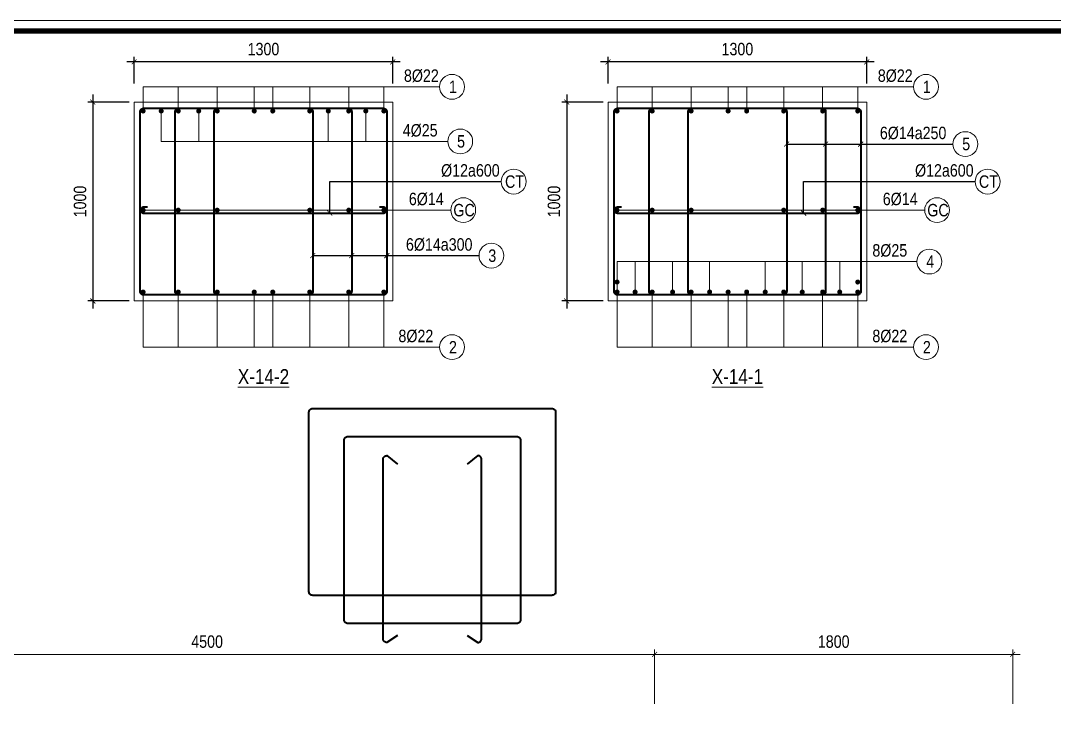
# Model space of a CAD drawing. Header units: millimetres. Extents: x 3014920 to 3563667, y -1638653 to -1356471.
# Drawn here: x 3205569 to 3210765, y -1589809 to -1586316 of the extents above; entities that cross this region are included whole.
import ezdxf
from ezdxf.enums import TextEntityAlignment as Align
from ezdxf.xclip import XClip

# ---------------------------------------------------------------- set-up
doc = ezdxf.new("R2010")
doc.units = ezdxf.units.MM
doc.header["$MEASUREMENT"] = 0
doc.header["$XCLIPFRAME"] = 0
doc.header["$PDMODE"] = 2
doc.linetypes.add('HIDDEN', pattern=[0.375, 0.25, -0.125])
doc.layers.get('0').update_dxf_attribs({"lineweight": 9})
doc.layers.get('Defpoints').update_dxf_attribs({"color": 10, "lineweight": 0})
for name, color, linetype, lineweight in [('CDAI', 21, 'Continuous', 40), ('CTHEP', 50, 'Continuous', 50), ('DBAO', 90, 'Continuous', 13), ('DGIONG', 130, 'Continuous', 13), ('KTH', 154, 'Continuous', 9), ('Net khuat', 8, 'HIDDEN', 13), ('TEXT', 7, 'Continuous', 15)]:
    doc.layers.add(name, color=color, linetype=linetype, lineweight=lineweight)
doc.styles.add('Star-HelCon', font='VHELVCN_0.TTF')
doc.styles.add('TTP-HelCon', font='VHELVCN_0.TTF')
doc.dimstyles.new('TTP-25', dxfattribs={"dimscale": 25, "dimtxt": 2.5, "dimasz": 1, "dimexe": 1, "dimexo": 1, "dimgap": 0.09, "dimtad": 0, "dimdec": 4, "dimrnd": 1, "dimzin": 9, "dimdsep": 46, "dimtxsty": 'TTP-HelCon', "dimblk": 'ARCHTICK', "dimcen": 0.09, "dimdle": 1.5, "dimclrd": 256, "dimclre": 256, "dimclrt": 7, "dimadec": 0, "dimazin": 0, "dimtfac": 1, "dimtdec": 4, "dimtmove": 0, "dimatfit": 3, "dimldrblk": 'ARCHTICK', "dimfxl": 1, "dimtvp": 1, "dimtolj": 1, "dimtzin": 0, "dimarcsym": 0})

# ---------------------------------------------------------------- blocks, each defined once
blk = doc.blocks.new('_ArchTick')
at = {"color": 0, "linetype": 'ByBlock', "const_width": 0.15}
blk.add_lwpolyline([(-0.5, -0.5), (0.5, 0.5)], dxfattribs=at)
blk = doc.blocks.new('*D895')
at = {"layer": 'Defpoints', "color": 0, "transparency": 16777216}
for p in [(10125, -376.8), (12275, -376.8), (12275, -553.3)]:
    blk.add_point(p, dxfattribs=at)
at = {"layer": 'KTH', "lineweight": -2, "transparency": 16777216}
for p, q in [((10125, -401.8), (10125, -578.3)), ((12275, -401.8), (12275, -578.3)), ((10087.5, -553.3), (12312.5, -553.3))]:
    blk.add_line(p, q, dxfattribs=at)
at = {"layer": 'KTH', "lineweight": -2, "transparency": 16777216, "xscale": 25, "yscale": 25, "zscale": 25, "rotation": 180}
blk.add_blockref('_ArchTick', (10125, -553.3), dxfattribs=at)
at = {"layer": 'KTH', "lineweight": -2, "transparency": 16777216, "xscale": 25, "yscale": 25, "zscale": 25}
blk.add_blockref('_ArchTick', (12275, -553.3), dxfattribs=at)
at = {"layer": 'KTH', "color": 7, "transparency": 16777216, "insert": (11200, -483.3), "char_height": 62.5, "attachment_point": 5, "style": 'TTP-HelCon'}
blk.add_mtext('\\A1;6Þ14a250-3', dxfattribs=at)
blk = doc.blocks.new('*D897')
at = {"layer": 'Defpoints', "color": 0, "transparency": 16777216}
for p in [(9725, 747.2), (9725, 473.2), (11275.5, 473.2)]:
    blk.add_point(p, dxfattribs=at)
at = {"layer": 'KTH', "lineweight": -2, "transparency": 16777216}
for p, q in [((11313, 747.2), (9687.5, 747.2)), ((9725, 498.2), (9725, 772.2)), ((11275.5, 498.2), (11275.5, 772.2))]:
    blk.add_line(p, q, dxfattribs=at)
at = {"layer": 'KTH', "lineweight": -2, "transparency": 16777216, "xscale": 25, "yscale": 25, "zscale": 25, "rotation": 180}
blk.add_blockref('_ArchTick', (9725, 747.2), dxfattribs=at)
at = {"layer": 'KTH', "lineweight": -2, "transparency": 16777216, "xscale": 25, "yscale": 25, "zscale": 25}
blk.add_blockref('_ArchTick', (11275.5, 747.2), dxfattribs=at)
at = {"layer": 'KTH', "color": 7, "transparency": 16777216, "insert": (10500.2, 811), "char_height": 62.5, "attachment_point": 5, "style": 'TTP-HelCon'}
blk.add_mtext('\\A1;1550', dxfattribs=at)
blk = doc.blocks.new('*D899')
at = {"layer": 'Defpoints', "color": 0, "transparency": 16777216}
for p in [(9725, -1170.2), (12275, -1170.2), (9725, -1395.2)]:
    blk.add_point(p, dxfattribs=at)
at = {"layer": 'KTH', "lineweight": -2, "transparency": 16777216}
for p, q in [((9725, -1195.2), (9725, -1420.2)), ((12275, -1195.2), (12275, -1420.2)), ((12312.5, -1395.2), (9687.5, -1395.2))]:
    blk.add_line(p, q, dxfattribs=at)
at = {"layer": 'KTH', "lineweight": -2, "transparency": 16777216, "xscale": 25, "yscale": 25, "zscale": 25, "rotation": 180}
blk.add_blockref('_ArchTick', (9725, -1395.2), dxfattribs=at)
at = {"layer": 'KTH', "lineweight": -2, "transparency": 16777216, "xscale": 25, "yscale": 25, "zscale": 25}
blk.add_blockref('_ArchTick', (12275, -1395.2), dxfattribs=at)
at = {"layer": 'KTH', "color": 7, "transparency": 16777216, "insert": (11000, -1331.4), "char_height": 62.5, "attachment_point": 5, "style": 'TTP-HelCon'}
blk.add_mtext('\\A1;2550', dxfattribs=at)
blk = doc.blocks.new('*D904')
at = {"layer": 'Defpoints', "color": 0, "transparency": 16777216}
for p in [(9725, -1170.2), (19225, -1170.2), (19225, -1595.2)]:
    blk.add_point(p, dxfattribs=at)
at = {"layer": 'KTH', "lineweight": -2, "transparency": 16777216}
for p, q in [((9725, -1195.2), (9725, -1620.2)), ((19225, -1195.2), (19225, -1620.2)), ((9687.5, -1595.2), (19262.5, -1595.2))]:
    blk.add_line(p, q, dxfattribs=at)
at = {"layer": 'KTH', "lineweight": -2, "transparency": 16777216, "xscale": 25, "yscale": 25, "zscale": 25, "rotation": 180}
blk.add_blockref('_ArchTick', (9725, -1595.2), dxfattribs=at)
at = {"layer": 'KTH', "lineweight": -2, "transparency": 16777216, "xscale": 25, "yscale": 25, "zscale": 25}
blk.add_blockref('_ArchTick', (19225, -1595.2), dxfattribs=at)
at = {"layer": 'KTH', "color": 7, "transparency": 16777216, "insert": (14475, -1531.3), "char_height": 62.5, "attachment_point": 5, "style": 'TTP-HelCon'}
blk.add_mtext('\\A1;9500', dxfattribs=at)
blk = doc.blocks.new('*D880')
at = {"layer": 'Defpoints', "color": 0, "transparency": 16777216}
for p in [(26125, 747.2), (24325, 473.2), (26125, 473.2)]:
    blk.add_point(p, dxfattribs=at)
at = {"layer": 'KTH', "lineweight": -2, "transparency": 16777216}
for p, q in [((24287.5, 747.2), (26162.5, 747.2)), ((24325, 498.2), (24325, 772.2)), ((26125, 498.2), (26125, 772.2))]:
    blk.add_line(p, q, dxfattribs=at)
at = {"layer": 'KTH', "lineweight": -2, "transparency": 16777216, "xscale": 25, "yscale": 25, "zscale": 25, "rotation": 180}
blk.add_blockref('_ArchTick', (24325, 747.2), dxfattribs=at)
at = {"layer": 'KTH', "lineweight": -2, "transparency": 16777216, "xscale": 25, "yscale": 25, "zscale": 25}
blk.add_blockref('_ArchTick', (26125, 747.2), dxfattribs=at)
at = {"layer": 'KTH', "color": 7, "transparency": 16777216, "insert": (25225, 811), "char_height": 62.5, "attachment_point": 5, "style": 'TTP-HelCon'}
blk.add_mtext('\\A1;1800', dxfattribs=at)
blk = doc.blocks.new('*D870')
at = {"layer": 'Defpoints', "color": 0, "transparency": 16777216}
for p in [(24325, 747.2), (19825.5, 473.2), (24325, 473.2)]:
    blk.add_point(p, dxfattribs=at)
at = {"layer": 'KTH', "lineweight": -2, "transparency": 16777216}
for p, q in [((19788, 747.2), (24362.5, 747.2)), ((19825.5, 498.2), (19825.5, 772.2)), ((24325, 498.2), (24325, 772.2))]:
    blk.add_line(p, q, dxfattribs=at)
at = {"layer": 'KTH', "lineweight": -2, "transparency": 16777216, "xscale": 25, "yscale": 25, "zscale": 25, "rotation": 180}
blk.add_blockref('_ArchTick', (19825.5, 747.2), dxfattribs=at)
at = {"layer": 'KTH', "lineweight": -2, "transparency": 16777216, "xscale": 25, "yscale": 25, "zscale": 25}
blk.add_blockref('_ArchTick', (24325, 747.2), dxfattribs=at)
at = {"layer": 'KTH', "color": 7, "transparency": 16777216, "insert": (22075.2, 811), "char_height": 62.5, "attachment_point": 5, "style": 'TTP-HelCon'}
blk.add_mtext('\\A1;4500', dxfattribs=at)
blk = doc.blocks.new('*D66')
at = {"layer": 'Defpoints', "color": 0, "ltscale": 500, "transparency": 16777216}
for p in [(3206139.6, -1586725.5), (3205931.4, -1587725.5), (3206139.6, -1587725.5)]:
    blk.add_point(p, dxfattribs=at)
at = {"layer": 'KTH', "lineweight": -2, "ltscale": 500, "transparency": 16777216}
for p, q in [((3206114.6, -1586725.5), (3205906.4, -1586725.5)), ((3205931.4, -1586688), (3205931.4, -1587763)), ((3206114.6, -1587725.5), (3205906.4, -1587725.5))]:
    blk.add_line(p, q, dxfattribs=at)
at = {"layer": 'KTH', "lineweight": -2, "ltscale": 500, "transparency": 16777216, "xscale": 25, "yscale": 25, "zscale": 25}
for p, rotation in [((3205931.4, -1586725.5), 90), ((3205931.4, -1587725.5), 270)]:
    blk.add_blockref('_ArchTick', p, dxfattribs=dict(at, rotation=rotation))
at = {"layer": 'KTH', "color": 7, "ltscale": 500, "transparency": 16777216, "insert": (3205867.5, -1587225.5), "char_height": 62.5, "attachment_point": 5, "rotation": 90, "style": 'TTP-HelCon'}
blk.add_mtext('\\A1;1000', dxfattribs=at)
blk = doc.blocks.new('*D67')
at = {"layer": 'Defpoints', "color": 0, "ltscale": 500, "transparency": 16777216}
for p in [(3206139.6, -1586523.3), (3206139.6, -1586656.5), (3207439.6, -1586656.5)]:
    blk.add_point(p, dxfattribs=at)
at = {"layer": 'KTH', "lineweight": -2, "ltscale": 500, "transparency": 16777216}
for p, q in [((3206139.6, -1586631.5), (3206139.6, -1586498.3)), ((3207439.6, -1586631.5), (3207439.6, -1586498.3)), ((3207477.1, -1586523.3), (3206102.1, -1586523.3))]:
    blk.add_line(p, q, dxfattribs=at)
at = {"layer": 'KTH', "lineweight": -2, "ltscale": 500, "transparency": 16777216, "xscale": 25, "yscale": 25, "zscale": 25, "rotation": 180}
blk.add_blockref('_ArchTick', (3206139.6, -1586523.3), dxfattribs=at)
at = {"layer": 'KTH', "lineweight": -2, "ltscale": 500, "transparency": 16777216, "xscale": 25, "yscale": 25, "zscale": 25}
blk.add_blockref('_ArchTick', (3207439.6, -1586523.3), dxfattribs=at)
at = {"layer": 'KTH', "color": 7, "ltscale": 500, "transparency": 16777216, "insert": (3206789.6, -1586459.4), "char_height": 62.5, "attachment_point": 5, "style": 'TTP-HelCon'}
blk.add_mtext('\\A1;1300', dxfattribs=at)
blk = doc.blocks.new('*D68')
at = {"layer": 'Defpoints', "color": 0, "ltscale": 500, "transparency": 16777216}
for p in [(3208522, -1586725.5), (3208313.8, -1587725.5), (3208522, -1587725.5)]:
    blk.add_point(p, dxfattribs=at)
at = {"layer": 'KTH', "lineweight": -2, "ltscale": 500, "transparency": 16777216}
for p, q in [((3208497, -1586725.5), (3208288.8, -1586725.5)), ((3208313.8, -1586688), (3208313.8, -1587763)), ((3208497, -1587725.5), (3208288.8, -1587725.5))]:
    blk.add_line(p, q, dxfattribs=at)
at = {"layer": 'KTH', "lineweight": -2, "ltscale": 500, "transparency": 16777216, "xscale": 25, "yscale": 25, "zscale": 25}
for p, rotation in [((3208313.8, -1586725.5), 90), ((3208313.8, -1587725.5), 270)]:
    blk.add_blockref('_ArchTick', p, dxfattribs=dict(at, rotation=rotation))
at = {"layer": 'KTH', "color": 7, "ltscale": 500, "transparency": 16777216, "insert": (3208250, -1587225.5), "char_height": 62.5, "attachment_point": 5, "rotation": 90, "style": 'TTP-HelCon'}
blk.add_mtext('\\A1;1000', dxfattribs=at)
blk = doc.blocks.new('*D69')
at = {"layer": 'Defpoints', "color": 0, "ltscale": 500, "transparency": 16777216}
for p in [(3208522, -1586523.3), (3208522, -1586656.5), (3209822, -1586656.5)]:
    blk.add_point(p, dxfattribs=at)
at = {"layer": 'KTH', "lineweight": -2, "ltscale": 500, "transparency": 16777216}
for p, q in [((3208522, -1586631.5), (3208522, -1586498.3)), ((3209822, -1586631.5), (3209822, -1586498.3)), ((3209859.5, -1586523.3), (3208484.5, -1586523.3))]:
    blk.add_line(p, q, dxfattribs=at)
at = {"layer": 'KTH', "lineweight": -2, "ltscale": 500, "transparency": 16777216, "xscale": 25, "yscale": 25, "zscale": 25, "rotation": 180}
blk.add_blockref('_ArchTick', (3208522, -1586523.3), dxfattribs=at)
at = {"layer": 'KTH', "lineweight": -2, "ltscale": 500, "transparency": 16777216, "xscale": 25, "yscale": 25, "zscale": 25}
blk.add_blockref('_ArchTick', (3209822, -1586523.3), dxfattribs=at)
at = {"layer": 'KTH', "color": 7, "ltscale": 500, "transparency": 16777216, "insert": (3209172, -1586459.4), "char_height": 62.5, "attachment_point": 5, "style": 'TTP-HelCon'}
blk.add_mtext('\\A1;1300', dxfattribs=at)
blk = doc.blocks.new('CHG_XX_Khung ten')
blk.add_lwpolyline([(15, 579), (826, 579), (826, 15), (15, 15)], close=True)
at = {"color": 4, "linetype": 'Continuous', "const_width": 1}
blk.add_lwpolyline([(17, 577), (824, 577), (824, 17), (17, 17)], close=True, dxfattribs=at)
blk = doc.blocks.new('2X-14')
at = {"layer": 'CTHEP'}
for p, q in [((-245.00002, 143.17017), (18325.00164, 143.17017)), ((18149.5434, -326.82983), (24.99248, -326.82983))]:
    blk.add_line(p, q, dxfattribs=at)
for points in [[(6875.00001, -766.82983), (12274.99998, -766.82983)], [(-245.00002, -796.82983), (18375.00002, -796.82983)]]:
    blk.add_lwpolyline(points, dxfattribs=at)
at = {"layer": 'DBAO', "linetype": 'Continuous'}
blk.add_line((9975.00163, 173.17017), (17474.99413, 173.17017), dxfattribs=at)
at = {"layer": 'DBAO', "linetype": 'Continuous', "flags": 128}
blk.add_lwpolyline([(18725.00162, -826.82983), (-275.00002, -826.82983), (-275.00002, 173.17017)], dxfattribs=at)
at = {"layer": 'Net khuat', "ltscale": 250}
blk.add_line((10075.00162, -376.81668), (17625.00001, -376.82837), dxfattribs=at)
at = {"layer": 'KTH'}
for base, p1, p2, picture, middle in [((9725.00162, 747.17477), (11275.47641, 473.17017), (9725.00162, 473.17017), '*D897', (10500.23902, 811.00811)), ((24324.9997, 747.17477), (19825.47643, 473.17017), (24324.9997, 473.17017), '*D870', (22075.23807, 811.00811))]:
    dim = blk.add_linear_dim(base=base, p1=p1, p2=p2, dimstyle='TTP-25', override={"dimtmove": 1}, dxfattribs=at)
    dim.commit()
    dim.dimension.update_dxf_attribs({"geometry": picture, "text_midpoint": middle})
for base, p1, p2, picture, middle in [((26125.00001, 747.17477), (24324.9997, 473.17017), (26125.00001, 473.17017), '*D880', (25224.99985, 811.00811)), ((9725.00162, -1395.19733), (12274.99998, -1170.19733), (9725.00162, -1170.19733), '*D899', (11000.0008, -1331.364)), ((19225.00162, -1595.15307), (9725.00162, -1170.19733), (19225.00162, -1170.19733), '*D904', (14475.00162, -1531.31974))]:
    dim = blk.add_linear_dim(base=base, p1=p1, p2=p2, angle=180, dimstyle='TTP-25', override={"dimtmove": 1}, dxfattribs=at)
    dim.commit()
    dim.dimension.update_dxf_attribs({"geometry": picture, "text_midpoint": middle})
dim = blk.add_linear_dim(base=(12274.99998, -553.2615), p1=(10124.99998, -376.81668), p2=(12274.99998, -376.81668), text='6Þ14a250-3', dimstyle='TTP-25', override={"dimtmove": 1}, dxfattribs=at)
dim.commit()
dim.dimension.update_dxf_attribs({"geometry": '*D895', "text_midpoint": (11199.99998, -483.34483)})

msp = doc.modelspace()

# ---------------------------------------------------------------- linework, layer by layer
at = {"layer": 'CDAI'}
for points in [[(3206188.36951, -1586755.50064), (3207390.86951, -1586755.50064, -0.4142135624), (3207409.61951, -1586774.25064), (3207409.61951, -1587676.75064, -0.4142135624), (3207390.86951, -1587695.50064), (3206188.36951, -1587695.50064, -0.4142135624), (3206169.61951, -1587676.75064), (3206169.61951, -1586774.25064, -0.4142135624)], [(3206364.79808, -1586755.50064), (3207214.44094, -1586755.50064, -0.4142135624), (3207233.19094, -1586774.25064), (3207233.19094, -1587676.75064, -0.4142135624), (3207214.44094, -1587695.50064), (3206364.79808, -1587695.50064, -0.4142135624), (3206346.04808, -1587676.75064), (3206346.04808, -1586774.25064, -0.4142135624)], [(3206560.6772, -1586755.50064), (3207018.56182, -1586755.50064, -0.4142135624), (3207037.31182, -1586774.25064), (3207037.31182, -1587676.75064, -0.4142135624), (3207018.56182, -1587695.50064), (3206560.6772, -1587695.50064, -0.4142135624), (3206541.9272, -1587676.75064), (3206541.9272, -1586774.25064, -0.4142135624)], [(3208570.79383, -1586755.50064), (3209773.29383, -1586755.50064, -0.4142135624), (3209792.04383, -1586774.25064), (3209792.04383, -1587676.75064, -0.4142135624), (3209773.29383, -1587695.50064), (3208570.79383, -1587695.50064, -0.4142135624), (3208552.04383, -1587676.75064), (3208552.04383, -1586774.25064, -0.4142135624)], [(3208747.2224, -1586755.50064), (3209596.86526, -1586755.50064, -0.4142135624), (3209615.61526, -1586774.25064), (3209615.61526, -1587676.75064, -0.4142135624), (3209596.86526, -1587695.50064), (3208747.2224, -1587695.50064, -0.4142135624), (3208728.4724, -1587676.75064), (3208728.4724, -1586774.25064, -0.4142135624)], [(3208943.10152, -1586755.50064), (3209400.98614, -1586755.50064, -0.4142135624), (3209419.73614, -1586774.25064), (3209419.73614, -1587676.75064, -0.4142135624), (3209400.98614, -1587695.50064), (3208943.10152, -1587695.50064, -0.4142135624), (3208924.35152, -1587676.75064), (3208924.35152, -1586774.25064, -0.4142135624)]]:
    msp.add_lwpolyline(points, format="xyb", close=True, dxfattribs=at)
for points in [[(3206206.5395, -1587253.83397), (3206184.61951, -1587253.83397, 0.4142135624), (3206169.61951, -1587268.83397, 0.4142135624), (3206184.61951, -1587283.83397), (3207394.61951, -1587283.83397, 0.4142135624), (3207409.61951, -1587268.83397, 0.4142135624), (3207394.61951, -1587253.83397), (3207372.69952, -1587253.83397)], [(3208588.96382, -1587253.83397), (3208567.04383, -1587253.83397, 0.4142135624), (3208552.04383, -1587268.83397, 0.4142135624), (3208567.04383, -1587283.83397), (3209777.04383, -1587283.83397, 0.4142135624), (3209792.04383, -1587268.83397, 0.4142135624), (3209777.04383, -1587253.83397), (3209755.12384, -1587253.83397)]]:
    msp.add_lwpolyline(points, format="xyb", dxfattribs=at)
at = {"layer": 'CDAI', "elevation": 0}
for points in [[(3207037.03, -1588266.17344), (3208239.53, -1588266.17344, -0.4142135624), (3208258.28, -1588284.92344), (3208258.28, -1589187.42344, -0.4142135624), (3208239.53, -1589206.17344), (3207037.03, -1589206.17344, -0.4142135624), (3207018.28, -1589187.42344), (3207018.28, -1588284.92344, -0.4142135624)], [(3207213.45858, -1588407.60973), (3208063.10143, -1588407.60973, -0.4142135624), (3208081.85143, -1588426.35973), (3208081.85143, -1589328.85974, -0.4142135624), (3208063.10143, -1589347.60974), (3207213.45858, -1589347.60974, -0.4142135624), (3207194.70858, -1589328.85974), (3207194.70858, -1588426.35973, -0.4142135624)]]:
    msp.add_lwpolyline(points, format="xyb", close=True, dxfattribs=at)
for points in [[(3207463.33061, -1589408.46178), (3207409.3377, -1589443.37175, -0.4142135624), (3207390.5877, -1589424.62175), (3207390.5877, -1588522.12175, -0.4142135624), (3207409.3377, -1588503.37175), (3207463.33061, -1588546.09685)], [(3207813.2294, -1589408.46178), (3207867.22231, -1589443.37175, 0.4142135624), (3207885.97231, -1589424.62175), (3207885.97231, -1588522.12175, 0.4142135624), (3207867.22231, -1588503.37175), (3207813.2294, -1588546.09685)]]:
    msp.add_lwpolyline(points, format="xyb", dxfattribs=at)
at = {"layer": 'CTHEP', "const_width": 12.5}
for points in [[(3206178.36951, -1586770.50064, 1), (3206190.86951, -1586770.50064, 1)], [(3206269.08379, -1586770.50064, -1), (3206281.58379, -1586770.50064, -1)], [(3206354.79808, -1586770.50064, -1), (3206367.29808, -1586770.50064, -1)], [(3206457.60028, -1586770.50064, -1), (3206470.10028, -1586770.50064, -1)], [(3206550.6772, -1586770.50064, -1), (3206563.1772, -1586770.50064, -1)], [(3206749.33105, -1586770.50064, 1), (3206736.83105, -1586770.50064, 1)], [(3206829.90797, -1586770.50064, -1), (3206842.40797, -1586770.50064, -1)], [(3207016.06182, -1586770.50064, -1), (3207028.56182, -1586770.50064, -1)], [(3207121.63874, -1586770.50064, 1), (3207109.13874, -1586770.50064, 1)], [(3207224.44094, -1586770.50064, 1), (3207211.94094, -1586770.50064, 1)], [(3207310.15522, -1586770.50064, 1), (3207297.65522, -1586770.50064, 1)], [(3207388.36951, -1586770.50064, 1), (3207400.86951, -1586770.50064, 1)], [(3208560.79383, -1586770.50064, 1), (3208573.29383, -1586770.50064, 1)], [(3208737.2224, -1586770.50064, -1), (3208749.7224, -1586770.50064, -1)], [(3208933.10152, -1586770.50064, -1), (3208945.60152, -1586770.50064, -1)], [(3209131.75537, -1586770.50064, 1), (3209119.25537, -1586770.50064, 1)], [(3209212.33229, -1586770.50064, -1), (3209224.83229, -1586770.50064, -1)], [(3209398.48614, -1586770.50064, -1), (3209410.98614, -1586770.50064, -1)], [(3209606.86526, -1586770.50064, 1), (3209594.36526, -1586770.50064, 1)], [(3209770.79383, -1586770.50064, 1), (3209783.29383, -1586770.50064, 1)], [(3206178.36951, -1587268.83397, 1), (3206190.86951, -1587268.83397, 1)], [(3206354.79808, -1587268.83397, -1), (3206367.29808, -1587268.83397, -1)], [(3206550.6772, -1587268.83397, -1), (3206563.1772, -1587268.83397, -1)], [(3207016.06182, -1587268.83397, -1), (3207028.56182, -1587268.83397, -1)], [(3207224.44094, -1587268.83397, 1), (3207211.94094, -1587268.83397, 1)], [(3207388.36951, -1587268.83397, 1), (3207400.86951, -1587268.83397, 1)], [(3208560.79383, -1587268.83397, 1), (3208573.29383, -1587268.83397, 1)], [(3208737.2224, -1587268.83397, -1), (3208749.7224, -1587268.83397, -1)], [(3208933.10152, -1587268.83397, -1), (3208945.60152, -1587268.83397, -1)], [(3209398.48614, -1587268.83397, -1), (3209410.98614, -1587268.83397, -1)], [(3209606.86526, -1587268.83397, 1), (3209594.36526, -1587268.83397, 1)], [(3209770.79383, -1587268.83397, 1), (3209783.29383, -1587268.83397, 1)], [(3208560.79383, -1587630.50064, 1), (3208573.29383, -1587630.50064, 1)], [(3209770.79383, -1587630.50064, 1), (3209783.29383, -1587630.50064, 1)], [(3206178.36951, -1587680.50064, 1), (3206190.86951, -1587680.50064, 1)], [(3206354.79808, -1587680.50064, 1), (3206367.29808, -1587680.50064, 1)], [(3206550.6772, -1587680.50064, 1), (3206563.1772, -1587680.50064, 1)], [(3206749.33105, -1587680.50064, -1), (3206736.83105, -1587680.50064, -1)], [(3206829.90797, -1587680.50064, 1), (3206842.40797, -1587680.50064, 1)], [(3207016.06182, -1587680.50064, 1), (3207028.56182, -1587680.50064, 1)], [(3207224.44094, -1587680.50064, -1), (3207211.94094, -1587680.50064, -1)], [(3207388.36951, -1587680.50064, 1), (3207400.86951, -1587680.50064, 1)], [(3208560.79383, -1587680.50064, 1), (3208573.29383, -1587680.50064, 1)], [(3208651.50811, -1587680.50064, 1), (3208664.00811, -1587680.50064, 1)], [(3208737.2224, -1587680.50064, 1), (3208749.7224, -1587680.50064, 1)], [(3208840.0246, -1587680.50064, 1), (3208852.5246, -1587680.50064, 1)], [(3208933.10152, -1587680.50064, 1), (3208945.60152, -1587680.50064, 1)], [(3209026.17844, -1587680.50064, 1), (3209038.67844, -1587680.50064, 1)], [(3209131.75537, -1587680.50064, -1), (3209119.25537, -1587680.50064, -1)], [(3209212.33229, -1587680.50064, 1), (3209224.83229, -1587680.50064, 1)], [(3209305.40921, -1587680.50064, 1), (3209317.90921, -1587680.50064, 1)], [(3209398.48614, -1587680.50064, 1), (3209410.98614, -1587680.50064, 1)], [(3209504.06306, -1587680.50064, -1), (3209491.56306, -1587680.50064, -1)], [(3209606.86526, -1587680.50064, -1), (3209594.36526, -1587680.50064, -1)], [(3209692.57954, -1587680.50064, -1), (3209680.07954, -1587680.50064, -1)], [(3209770.79383, -1587680.50064, 1), (3209783.29383, -1587680.50064, 1)]]:
    msp.add_lwpolyline(points, format="xyb", close=True, dxfattribs=at)
at = {"layer": 'DBAO', "flags": 128}
for points in [[(3206139.61951, -1586725.50064), (3207439.61951, -1586725.50064)], [(3207439.61951, -1586725.50064), (3207439.61951, -1587725.50064), (3206139.61951, -1587725.50064), (3206139.61951, -1586725.50064)], [(3208522.04383, -1586725.50064), (3209822.04383, -1586725.50064)], [(3209822.04383, -1586725.50064), (3209822.04383, -1587725.50064), (3208522.04383, -1587725.50064), (3208522.04383, -1586725.50064)]]:
    msp.add_lwpolyline(points, dxfattribs=at)
at = {"layer": 'DGIONG'}
for p, q in [((3206184.61951, -1586770.50064), (3206184.61951, -1586648.75064)), ((3206184.61951, -1586648.75064), (3207675.21602, -1586648.75064)), ((3206361.04808, -1586770.50064), (3206361.04808, -1586648.75064)), ((3206556.9272, -1586770.50064), (3206556.9272, -1586648.75064)), ((3206743.08105, -1586770.50064), (3206743.08105, -1586648.75064)), ((3206836.15797, -1586770.50064), (3206836.15797, -1586648.75064)), ((3207022.31182, -1586770.50064), (3207022.31182, -1586648.75064)), ((3207218.19094, -1586770.50064), (3207218.19094, -1586648.75064)), ((3207394.61951, -1586770.50064), (3207394.61951, -1586648.75064)), ((3208567.04383, -1586770.50064), (3208567.04383, -1586648.75064)), ((3208567.04383, -1586648.75064), (3210057.64034, -1586648.75064)), ((3208743.4724, -1586770.50064), (3208743.4724, -1586648.75064)), ((3208939.35152, -1586770.50064), (3208939.35152, -1586648.75064)), ((3209125.50537, -1586770.50064), (3209125.50537, -1586648.75064)), ((3209218.58229, -1586770.50064), (3209218.58229, -1586648.75064)), ((3209404.73614, -1586770.50064), (3209404.73614, -1586648.75064)), ((3209600.61526, -1586770.50064), (3209600.61526, -1586648.75064)), ((3209777.04383, -1586770.50064), (3209777.04383, -1586648.75064)), ((3206275.33379, -1586770.50064), (3206275.33379, -1586923.52964)), ((3206463.85028, -1586770.50064), (3206463.85028, -1586923.52964)), ((3207115.38874, -1586770.50064), (3207115.38874, -1586923.52964)), ((3207303.90522, -1586770.50064), (3207303.90522, -1586923.52964)), ((3206275.33379, -1586923.52964), (3207716.12154, -1586923.52964)), ((3206184.61951, -1587268.83397), (3207731.18057, -1587268.83397)), ((3208567.04383, -1587268.83397), (3210113.60489, -1587268.83397)), ((3208567.04383, -1587957.90246), (3208567.04383, -1587527.47164)), ((3208567.04383, -1587527.47164), (3210074.83784, -1587527.47164)), ((3208657.75811, -1587680.50064), (3208657.75811, -1587527.47164)), ((3208846.2746, -1587680.50064), (3208846.2746, -1587527.47164)), ((3209032.42844, -1587680.50064), (3209032.42844, -1587527.47164)), ((3209311.65921, -1587680.50064), (3209311.65921, -1587527.47164)), ((3209497.81306, -1587680.50064), (3209497.81306, -1587527.47164)), ((3209686.32954, -1587680.50064), (3209686.32954, -1587527.47164)), ((3206184.61951, -1587957.90246), (3206184.61951, -1587680.50064)), ((3206361.04808, -1587957.90246), (3206361.04808, -1587680.50064)), ((3206556.9272, -1587957.90246), (3206556.9272, -1587680.50064)), ((3206743.08105, -1587680.50064), (3206743.08105, -1587957.90246)), ((3206836.15797, -1587680.50064), (3206836.15797, -1587957.90246)), ((3207022.31182, -1587957.90246), (3207022.31182, -1587680.50064)), ((3207218.19094, -1587957.90246), (3207218.19094, -1587680.50064)), ((3207394.61951, -1587957.90246), (3207394.61951, -1587680.50064)), ((3208743.4724, -1587957.90246), (3208743.4724, -1587680.50064)), ((3208939.35152, -1587957.90246), (3208939.35152, -1587680.50064)), ((3209125.50537, -1587680.50064), (3209125.50537, -1587957.90246)), ((3209218.58229, -1587680.50064), (3209218.58229, -1587957.90246)), ((3209404.73614, -1587957.90246), (3209404.73614, -1587680.50064)), ((3209600.61526, -1587957.90246), (3209600.61526, -1587680.50064)), ((3209777.04383, -1587957.90246), (3209777.04383, -1587680.50064)), ((3206184.61951, -1587957.90246), (3207675.21602, -1587957.90246)), ((3208567.04383, -1587957.90246), (3210057.64034, -1587957.90246))]:
    msp.add_line(p, q, dxfattribs=at)
for centre in [(3207737.71602, -1586648.75064), (3210120.14034, -1586648.75064), (3207778.62154, -1586923.52964), (3210317.97066, -1586936.7995), (3208047.46962, -1587125.27317), (3210429.89394, -1587125.27317), (3207793.68057, -1587268.83397), (3210176.10489, -1587268.83397), (3207935.54634, -1587497.769), (3210137.33784, -1587527.47164), (3207737.71602, -1587957.90246), (3210120.14034, -1587957.90246)]:
    msp.add_circle(centre, 62.5, dxfattribs=at)

# ---------------------------------------------------------------- block references
at = {"layer": 'DBAO'}
ref = msp.add_blockref('2X-14', (3194581.12873, -1587298.21556), dxfattribs=at)
XClip(ref).set_block_clipping_path([(-1383.2847471581, -2213.4323693011), (10338.9484531662, 1315.6188188319)])
ref = msp.add_blockref('2X-14', (3184431.00126, -1590250.06321), dxfattribs=at)
XClip(ref).set_block_clipping_path([(9134.7088055629, -2215.716838629), (26786.6564701889, 922.8923965141)])

# ---------------------------------------------------------------- texts
at = {"layer": 'TEXT', "style": 'TTP-HelCon'}
for s, p in [('8Þ22', (3207495.57784, -1586623.75064)), ('8Þ22', (3209878.00216, -1586623.75064)), ('4Þ25', (3207489.74228, -1586898.52964)), ('6Þ14a250', (3209888.12237, -1586911.7995)), ('Þ12a600', (3207682.3842, -1587100.27317)), ('Þ12a600', (3210064.80852, -1587100.27317)), ('6Þ14', (3207520.3453, -1587243.83397)), ('6Þ14', (3209902.76962, -1587243.83397)), ('6Þ14a300', (3207505.69805, -1587472.769)), ('8Þ25', (3209850.50216, -1587502.47164)), ('8Þ22', (3207468.07784, -1587932.90246)), ('8Þ22', (3209850.50216, -1587932.90246))]:
    msp.add_text(s, height=62.5, dxfattribs=at).set_placement(p)
at = {"layer": 'TEXT', "style": 'Star-HelCon'}
for s, p in [('1', (3207741.88269, -1586648.75064)), ('1', (3210124.30701, -1586648.75064)), ('5', (3207782.78821, -1586923.52964)), ('5', (3210322.13733, -1586936.7995)), ('CT', (3208051.63629, -1587125.27317)), ('CT', (3210434.06061, -1587125.27317)), ('GC', (3207797.84724, -1587268.83397)), ('GC', (3210180.27156, -1587268.83397)), ('3', (3207939.71301, -1587497.769)), ('4', (3210141.50451, -1587527.47164)), ('2', (3207741.88269, -1587957.90246)), ('2', (3210124.30701, -1587957.90246))]:
    msp.add_text(s, height=62.5, dxfattribs=at).set_placement(p, align=Align.MIDDLE)
at = {"layer": 'TEXT', "style": 'TTP-HelCon'}
for s, p in [('%%UX-14-2', (3206789.61951, -1588143.48862)), ('%%UX-14-1', (3209172.04383, -1588143.48862))]:
    msp.add_text(s, height=75, dxfattribs=at).set_placement(p, align=Align.CENTER)

# ---------------------------------------------------------------- dimensions: what is measured, and where the dimension line sits
at = {"layer": 'KTH', "ltscale": 500}
for base, p1, p2, picture, middle in [((3206139.61951, -1586523.25064), (3207439.61951, -1586656.48869), (3206139.61951, -1586656.48869), '*D67', (3206789.61951, -1586459.41731)), ((3208522.04383, -1586523.25064), (3209822.04383, -1586656.48869), (3208522.04383, -1586656.48869), '*D69', (3209172.04383, -1586459.41731))]:
    dim = msp.add_linear_dim(base=base, p1=p1, p2=p2, dimstyle='TTP-25', dxfattribs=at)
    dim.commit()
    dim.dimension.update_dxf_attribs({"geometry": picture, "text_midpoint": middle})
for base, p1, p2, picture, middle in [((3205931.38187, -1587725.50064), (3206139.61951, -1586725.50064), (3206139.61951, -1587725.50064), '*D66', (3205867.54854, -1587225.50064)), ((3208313.80619, -1587725.50064), (3208522.04383, -1586725.50064), (3208522.04383, -1587725.50064), '*D68', (3208249.97286, -1587225.50064))]:
    dim = msp.add_linear_dim(base=base, p1=p1, p2=p2, angle=90, dimstyle='TTP-25', dxfattribs=at)
    dim.commit()
    dim.dimension.update_dxf_attribs({"geometry": picture, "text_midpoint": middle})

# ---------------------------------------------------------------- leaders
at = {"layer": 'DGIONG'}
for points in [[(3209419.73614, -1586936.7995), (3210255.47066, -1586936.7995)], [(3209615.61526, -1586936.7995), (3210255.47066, -1586936.7995)], [(3209792.04383, -1586936.7995), (3210255.47066, -1586936.7995)], [(3207122.30368, -1587283.83397), (3207122.30368, -1587125.27317), (3207984.96962, -1587125.27317)], [(3209504.728, -1587283.83397), (3209504.728, -1587125.27317), (3210367.39394, -1587125.27317)], [(3207037.31182, -1587497.769), (3207873.04634, -1587497.769)], [(3207233.19094, -1587497.769), (3207873.04634, -1587497.769)], [(3207409.61951, -1587497.769), (3207873.04634, -1587497.769)]]:
    msp.add_leader(points, dimstyle='TTP-25', dxfattribs=at)

# ---------------------------------------------------------------- next in the draw order: block references
at = {"color": 5, "xscale": 25.92478421704392, "yscale": 25.92478421704392, "zscale": 25.92478421704392}
msp.add_blockref('CHG_XX_Khung ten', (3193020.57556, -1601326.46106), dxfattribs=at)

doc.saveas('drawing.dxf')
